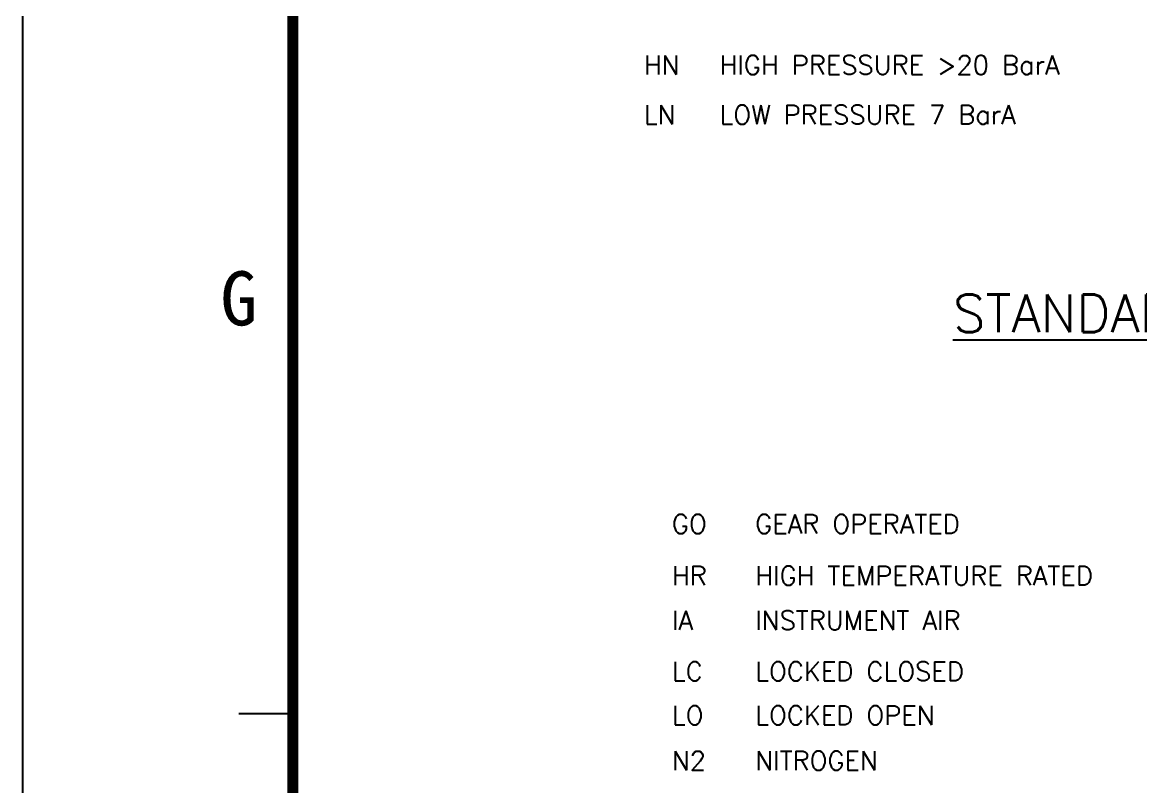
# Model space of a CAD drawing. Extents: x 145 to 987, y 140 to 735.
# Drawn here: x 145.5 to 248.8, y 215.6 to 286.3 of the extents above; entities that cross this region are included whole.
import ezdxf
from ezdxf.enums import TextEntityAlignment as Align

# ---------------------------------------------------------------- set-up
doc = ezdxf.new("R2010")
doc.units = 0
doc.header["$MEASUREMENT"] = 0
doc.layers.get('0').update_dxf_attribs({"linetype": 'CONTINUOUS'})
doc.layers.add('ICISHT', color=7, linetype='CONTINUOUS')
doc.styles.add('ROMANS', font='romans')
doc.styles.get("Standard").update_dxf_attribs({"font": 'SimSun.ttf', "width": 0.8})

# ---------------------------------------------------------------- blocks, each defined once
blk = doc.blocks.new('A')
for p, q in [((0, 594), (0, 0)), ((20, 81.75), (25, 81.75))]:
    blk.add_line(p, q)
at = {"const_width": 1}
blk.add_lwpolyline([(25, 10), (831, 10), (831, 584), (25, 584)], close=True, dxfattribs=at)
blk.add_text('G', height=5).set_placement((20, 117.63), align=Align.CENTER)

msp = doc.modelspace()

# ---------------------------------------------------------------- block references
msp.add_blockref('A', (145.5, 140.64))

# ---------------------------------------------------------------- texts
at = {"layer": 'ICISHT', "style": 'ROMANS'}
for s, p in [('HN', (202.92, 281.45)), ('HIGH PRESSURE >20 BarA', (209.92, 281.45)), ('LN', (202.92, 276.86)), ('LOW PRESSURE 7 BarA', (209.92, 276.86)), ('GO', (205.52, 239.04)), ('GEAR OPERATED', (213.22, 239.04)), ('HR', (205.52, 234.26)), ('HIGH TEMPERATURE RATED', (213.22, 234.26)), ('IA', (205.52, 230.14)), ('INSTRUMENT AIR', (213.22, 230.14)), ('LC', (205.52, 225.41)), ('LOCKED CLOSED', (213.22, 225.41)), ('LO', (205.52, 221.35)), ('LOCKED OPEN', (213.22, 221.35)), ('N2', (205.52, 217.16)), ('NITROGEN', (213.22, 217.16))]:
    msp.add_text(s, height=1.75, dxfattribs=at).set_placement(p)
msp.add_text('%%USTANDARD ABBREVIATIONS', height=3.5, dxfattribs=at).set_placement((261.87, 257.63), align=Align.CENTER)

doc.saveas('drawing.dxf')
